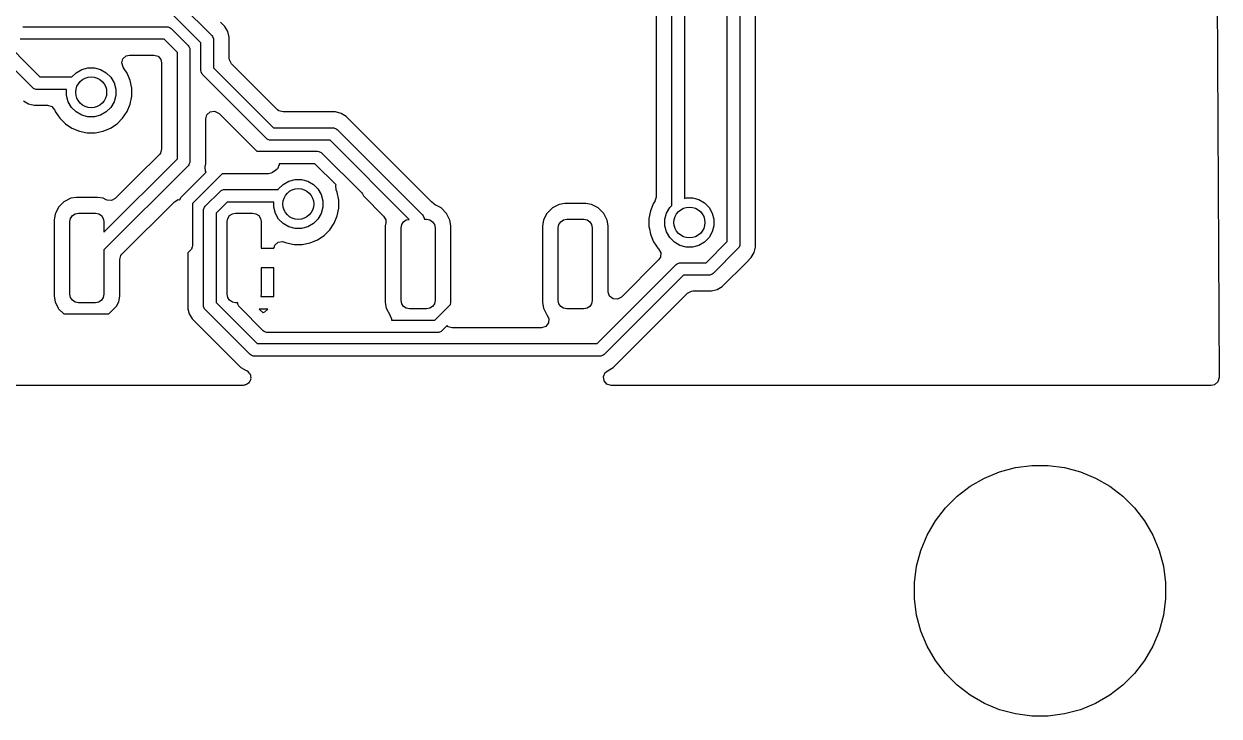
# Model space of a CAD drawing. Extents: x 3.09 to 4.62, y -6.46 to -3.15.
# Drawn here: x 3.858 to 4.618, y -6.45 to -6.01 of the extents above; entities that cross this region are included whole.
import ezdxf

# ---------------------------------------------------------------- set-up
doc = ezdxf.new("R2010")
doc.units = 0
doc.header["$MEASUREMENT"] = 0
doc.layers.add('BLACK', color=7, linetype='CONTINUOUS')

msp = doc.modelspace()

# ---------------------------------------------------------------- linework, layer by layer
at = {"layer": 'BLACK', "linetype": 'CONTINUOUS'}
for p, q in [((4.61513, -5.59029), (4.61824, -6.23478)), ((4.3054, -6.14812), (4.3054, -5.70125)), ((4.3134, -5.69959), (4.3134, -6.14978)), ((4.32342, -6.15163), (4.32342, -5.70184)), ((4.27017, -6.12508), (4.27017, -5.88999)), ((4.27817, -5.88833), (4.27817, -6.12069)), ((4.26015, -5.98443), (4.26015, -6.11981)), ((3.95797, -5.99752), (3.97747, -6.01703)), ((3.82852, -6.00379), (3.8681, -6.04336)), ((3.97064, -6.02151), (3.95348, -6.00435)), ((3.86361, -6.05019), (3.82404, -6.01061)), ((3.85736, -6.01135), (3.94893, -6.01135)), ((3.94893, -6.01135), (3.94971, -6.01143)), ((3.94971, -6.01143), (3.95115, -6.01203)), ((3.95115, -6.01203), (3.95175, -6.01252)), ((3.95175, -6.01252), (3.96247, -6.02324)), ((3.98586, -6.01125), (3.98308, -6.00846)), ((3.98771, -6.01444), (3.98586, -6.01125)), ((3.98586, -6.01125), (3.98586, -6.01125)), ((3.98586, -6.01125), (3.98586, -6.01125)), ((3.94727, -6.01935), (3.8557, -6.01935)), ((3.95564, -6.02773), (3.94727, -6.01935)), ((3.97747, -6.01703), (3.97797, -6.01763)), ((3.97797, -6.01763), (3.97857, -6.01908)), ((3.97857, -6.01908), (3.97864, -6.01986)), ((3.97864, -6.01986), (3.97864, -6.03759)), ((3.98866, -6.01801), (3.98771, -6.01444)), ((3.98866, -6.03139), (3.98866, -6.01801)), ((3.98866, -6.01801), (3.98866, -6.01801)), ((3.95564, -6.09538), (3.95564, -6.02773)), ((3.96247, -6.02324), (3.96297, -6.02385)), ((3.96297, -6.02385), (3.96354, -6.02521)), ((3.96354, -6.02521), (3.96357, -6.02529)), ((3.96357, -6.02529), (3.96364, -6.02607)), ((3.96364, -6.02607), (3.96364, -6.09704)), ((3.97064, -6.03925), (3.97064, -6.02151)), ((3.92027, -6.03442), (3.92101, -6.03172)), ((3.9211, -6.03709), (3.92027, -6.03442)), ((3.92101, -6.03172), (3.92309, -6.02986)), ((3.92309, -6.02986), (3.92523, -6.02937)), ((3.92523, -6.02937), (3.94066, -6.02937)), ((3.94066, -6.02937), (3.94335, -6.03016)), ((3.94335, -6.03016), (3.94518, -6.03227)), ((3.94518, -6.03227), (3.94562, -6.03433)), ((3.94562, -6.03433), (3.94562, -6.08918)), ((3.98878, -6.03244), (3.98866, -6.03139)), ((3.99012, -6.0349), (3.98878, -6.03244)), ((4.0194, -6.06418), (3.99012, -6.0349)), ((3.8681, -6.04336), (3.88849, -6.04336)), ((3.88849, -6.04336), (3.89123, -6.04062)), ((3.89123, -6.04062), (3.89479, -6.03856)), ((3.89479, -6.03856), (3.89876, -6.0375)), ((3.89876, -6.0375), (3.90287, -6.0375)), ((3.90287, -6.0375), (3.90684, -6.03856)), ((3.90684, -6.03856), (3.91041, -6.04062)), ((3.91041, -6.04062), (3.91331, -6.04352)), ((3.91331, -6.04352), (3.91537, -6.04708)), ((3.92185, -6.03821), (3.9211, -6.03709)), ((3.92365, -6.04091), (3.92185, -6.03821)), ((3.9256, -6.04559), (3.92365, -6.04091)), ((3.97072, -6.04003), (3.97064, -6.03925)), ((3.97132, -6.04147), (3.97072, -6.04003)), ((3.97182, -6.04208), (3.97132, -6.04147)), ((4.01222, -6.08248), (3.97182, -6.04208)), ((3.97864, -6.03759), (4.0167, -6.07565)), ((3.86422, -6.05068), (3.86361, -6.05019)), ((3.86566, -6.05128), (3.86422, -6.05068)), ((3.86644, -6.05136), (3.86566, -6.05128)), ((3.88521, -6.05136), (3.86644, -6.05136)), ((3.88521, -6.05517), (3.88521, -6.05136)), ((3.91537, -6.04708), (3.91643, -6.05106)), ((3.91643, -6.05106), (3.91643, -6.05517)), ((3.92659, -6.05057), (3.9256, -6.04559)), ((3.92659, -6.05565), (3.92659, -6.05057)), ((3.85783, -6.05858), (3.86103, -6.06042)), ((3.88627, -6.05914), (3.88521, -6.05517)), ((3.91643, -6.05517), (3.91537, -6.05914)), ((3.9256, -6.06063), (3.92659, -6.05565)), ((3.86103, -6.06042), (3.86178, -6.06062)), ((3.86178, -6.06062), (3.86459, -6.06138)), ((3.86459, -6.06138), (3.86829, -6.06138)), ((3.86829, -6.06138), (3.86829, -6.06138)), ((3.86829, -6.06138), (3.87304, -6.06138)), ((3.87304, -6.06138), (3.87572, -6.06217)), ((3.87572, -6.06217), (3.87755, -6.06428)), ((3.87755, -6.06428), (3.87762, -6.06444)), ((3.87762, -6.06444), (3.87798, -6.06532)), ((3.87798, -6.06532), (3.87798, -6.06532)), ((3.87798, -6.06532), (3.8808, -6.06954)), ((3.88832, -6.0627), (3.88627, -6.05914)), ((3.89123, -6.0656), (3.88832, -6.0627)), ((3.89479, -6.06766), (3.89123, -6.0656)), ((3.91041, -6.0656), (3.90684, -6.06766)), ((3.91331, -6.0627), (3.91041, -6.0656)), ((3.91537, -6.05914), (3.91331, -6.0627)), ((3.92083, -6.06954), (3.92365, -6.06532)), ((3.92365, -6.06532), (3.9256, -6.06063)), ((3.97445, -6.06739), (3.97656, -6.06556)), ((3.97656, -6.06556), (3.97933, -6.06516)), ((3.97933, -6.06516), (3.98187, -6.06632)), ((3.98187, -6.06632), (3.98213, -6.06657)), ((3.98213, -6.06657), (4.00383, -6.08826)), ((4.02023, -6.06484), (4.0194, -6.06418)), ((4.02291, -6.06563), (4.02023, -6.06484)), ((4.05626, -6.06563), (4.02291, -6.06563)), ((4.05983, -6.06659), (4.05626, -6.06563)), ((4.05626, -6.06563), (4.05626, -6.06563)), ((3.8808, -6.06954), (3.8808, -6.06954)), ((3.8808, -6.06954), (3.88439, -6.07313)), ((3.88439, -6.07313), (3.88439, -6.07313)), ((3.88439, -6.07313), (3.88861, -6.07595)), ((3.89876, -6.06872), (3.89479, -6.06766)), ((3.90287, -6.06872), (3.89876, -6.06872)), ((3.90684, -6.06766), (3.90287, -6.06872)), ((3.91302, -6.07595), (3.91724, -6.07313)), ((3.91724, -6.07313), (3.92083, -6.06954)), ((3.97366, -6.07007), (3.97445, -6.06739)), ((3.97366, -6.0952), (3.97366, -6.07007)), ((4.06302, -6.06843), (4.05983, -6.06659)), ((4.05983, -6.06659), (4.05983, -6.06659)), ((4.05983, -6.06659), (4.05983, -6.06659)), ((4.11734, -6.12275), (4.06302, -6.06843)), ((4.06302, -6.06843), (4.06302, -6.06843)), ((4.06302, -6.06843), (4.06302, -6.06843)), ((3.88861, -6.07595), (3.8933, -6.07789)), ((3.8933, -6.07789), (3.89828, -6.07888)), ((3.89828, -6.07888), (3.89828, -6.07888)), ((3.89828, -6.07888), (3.90336, -6.07888)), ((3.90336, -6.07888), (3.90833, -6.07789)), ((3.90336, -6.07888), (3.90336, -6.07888)), ((3.90833, -6.07789), (3.91302, -6.07595)), ((4.0167, -6.07565), (4.05442, -6.07565)), ((4.05442, -6.07565), (4.0552, -6.07573)), ((4.0552, -6.07573), (4.05664, -6.07633)), ((4.05664, -6.07633), (4.05724, -6.07682)), ((4.05724, -6.07682), (4.11156, -6.13114)), ((3.94562, -6.08918), (3.94484, -6.09186)), ((4.00383, -6.08826), (4.00622, -6.09065)), ((4.01282, -6.08298), (4.01222, -6.08248)), ((4.01426, -6.08357), (4.01282, -6.08298)), ((4.01505, -6.08365), (4.01426, -6.08357)), ((4.05276, -6.08365), (4.01505, -6.08365)), ((4.10312, -6.13401), (4.05276, -6.08365)), ((3.90893, -6.1421), (3.95564, -6.09538)), ((3.94417, -6.09269), (3.92993, -6.10693)), ((3.94484, -6.09186), (3.94417, -6.09269)), ((3.97366, -6.09889), (3.97366, -6.0952)), ((4.00622, -6.09065), (4.0448, -6.09065)), ((4.0448, -6.09065), (4.04558, -6.09073)), ((4.04558, -6.09073), (4.04702, -6.09133)), ((4.04702, -6.09133), (4.04762, -6.09182)), ((4.04762, -6.09182), (4.07298, -6.11718)), ((3.96247, -6.09987), (3.90893, -6.15341)), ((3.95837, -6.11943), (3.97393, -6.10387)), ((3.96297, -6.09926), (3.96247, -6.09987)), ((3.96322, -6.09865), (3.96297, -6.09926)), ((3.96357, -6.09782), (3.96322, -6.09865)), ((3.96364, -6.09704), (3.96357, -6.09782)), ((3.97323, -6.10054), (3.97331, -6.1002)), ((3.9735, -6.10332), (3.97323, -6.10054)), ((3.97331, -6.1002), (3.97351, -6.09946)), ((3.97393, -6.10387), (3.9735, -6.10332)), ((3.97351, -6.09946), (3.97354, -6.09934)), ((3.97354, -6.09934), (3.97366, -6.09889)), ((4.01572, -6.1043), (4.01529, -6.10464)), ((4.01624, -6.10414), (4.01572, -6.1043)), ((4.01831, -6.10276), (4.01624, -6.10414)), ((4.01931, -6.10188), (4.01831, -6.10276)), ((4.02047, -6.09934), (4.01931, -6.10188)), ((4.04314, -6.09865), (4.02037, -6.09865)), ((4.02037, -6.09865), (4.02047, -6.09934)), ((4.05661, -6.11212), (4.04314, -6.09865)), ((3.92993, -6.10693), (3.91614, -6.12071)), ((3.98414, -6.10498), (3.9652, -6.12391)), ((4.01349, -6.10498), (3.98414, -6.10498)), ((4.01358, -6.10498), (4.01349, -6.10498)), ((4.01442, -6.10471), (4.01358, -6.10498)), ((4.01529, -6.10464), (4.01442, -6.10471)), ((4.02005, -6.11466), (4.02295, -6.11175)), ((4.02295, -6.11175), (4.02651, -6.10969)), ((4.02651, -6.10969), (4.03048, -6.10863)), ((4.03048, -6.10863), (4.03459, -6.10863)), ((4.03459, -6.10863), (4.03857, -6.10969)), ((4.03857, -6.10969), (4.04213, -6.11175)), ((4.04213, -6.11175), (4.04503, -6.11466)), ((4.05642, -6.1125), (4.05661, -6.11212)), ((3.95787, -6.12003), (3.95837, -6.11943)), ((3.97341, -6.12566), (3.9829, -6.11617)), ((3.9829, -6.11617), (3.98351, -6.11567)), ((3.98351, -6.11567), (3.98495, -6.11507)), ((3.98495, -6.11507), (3.98573, -6.115)), ((3.98573, -6.115), (4.01985, -6.115)), ((4.01985, -6.115), (4.02005, -6.11466)), ((4.04503, -6.11466), (4.04709, -6.11822)), ((4.04709, -6.11822), (4.04815, -6.12219)), ((4.05672, -6.11528), (4.05642, -6.1125)), ((4.05732, -6.11673), (4.05672, -6.11528)), ((4.05831, -6.1217), (4.05732, -6.11673)), ((4.07298, -6.11718), (4.07348, -6.11779)), ((4.07348, -6.11779), (4.07401, -6.11908)), ((4.07401, -6.11908), (4.08682, -6.13188)), ((3.88005, -6.12626), (3.87805, -6.1302)), ((3.88351, -6.12281), (3.88005, -6.12626)), ((3.88786, -6.12059), (3.88351, -6.12281)), ((3.89148, -6.12002), (3.88786, -6.12059)), ((3.90473, -6.12002), (3.89148, -6.12002)), ((3.90835, -6.12059), (3.90473, -6.12002)), ((3.90473, -6.12002), (3.90473, -6.12002)), ((3.91038, -6.12163), (3.90835, -6.12059)), ((3.90835, -6.12059), (3.90835, -6.12059)), ((3.90835, -6.12059), (3.90835, -6.12059)), ((3.9109, -6.12185), (3.91038, -6.12163)), ((3.91369, -6.12205), (3.9109, -6.12185)), ((3.91614, -6.12071), (3.91369, -6.12205)), ((3.92041, -6.15611), (3.95376, -6.12275)), ((3.95376, -6.12275), (3.95621, -6.12141)), ((3.95621, -6.12141), (3.95728, -6.12149)), ((3.95728, -6.12147), (3.95787, -6.12003)), ((3.95728, -6.12149), (3.95728, -6.12147)), ((3.9652, -6.12391), (3.9652, -6.1507)), ((3.97232, -6.1277), (3.97291, -6.12626)), ((3.97291, -6.12626), (3.97341, -6.12566)), ((3.98738, -6.123), (3.98024, -6.13014)), ((4.01693, -6.123), (3.98738, -6.123)), ((4.01693, -6.1263), (4.01693, -6.123)), ((4.01799, -6.13027), (4.01693, -6.1263)), ((4.04815, -6.1263), (4.04709, -6.13027)), ((4.04815, -6.12219), (4.04815, -6.1263)), ((4.05732, -6.13176), (4.05831, -6.12678)), ((4.05831, -6.12678), (4.05831, -6.1217)), ((4.1187, -6.12411), (4.11734, -6.12275)), ((4.11734, -6.12275), (4.11734, -6.12275)), ((4.11983, -6.12496), (4.1187, -6.12411)), ((4.1187, -6.12411), (4.1187, -6.12411)), ((4.11988, -6.12497), (4.11983, -6.12496)), ((4.11996, -6.12502), (4.11988, -6.12497)), ((4.12333, -6.12674), (4.11996, -6.12502)), ((4.12679, -6.1302), (4.12333, -6.12674)), ((4.12333, -6.12674), (4.12333, -6.12674)), ((4.19414, -6.12674), (4.19068, -6.1302)), ((4.19849, -6.12453), (4.19414, -6.12674)), ((4.20211, -6.12395), (4.19849, -6.12453)), ((4.21536, -6.12395), (4.20211, -6.12395)), ((4.21898, -6.12453), (4.21536, -6.12395)), ((4.21536, -6.12395), (4.21536, -6.12395)), ((4.22116, -6.12563), (4.21898, -6.12453)), ((4.22333, -6.12674), (4.22116, -6.12563)), ((4.22679, -6.1302), (4.22333, -6.12674)), ((4.22333, -6.12674), (4.22333, -6.12674)), ((4.25849, -6.1238), (4.25655, -6.12849)), ((4.25931, -6.12257), (4.25849, -6.1238)), ((4.25936, -6.12249), (4.25931, -6.12257)), ((4.26015, -6.11981), (4.25936, -6.12249)), ((4.26678, -6.12998), (4.26883, -6.12642)), ((4.26883, -6.12642), (4.27017, -6.12508)), ((4.27817, -6.12069), (4.27927, -6.12039)), ((4.27927, -6.12039), (4.28338, -6.12039)), ((4.28338, -6.12039), (4.28735, -6.12145)), ((4.28735, -6.12145), (4.29091, -6.12351)), ((4.29091, -6.12351), (4.29382, -6.12642)), ((4.29382, -6.12642), (4.29588, -6.12998)), ((3.87783, -6.13062), (3.87726, -6.13423)), ((3.87726, -6.13423), (3.87726, -6.13423)), ((3.87726, -6.13423), (3.87726, -6.18292)), ((3.87805, -6.1302), (3.87783, -6.13062)), ((3.88728, -6.13545), (3.88769, -6.13338)), ((3.88769, -6.13338), (3.88887, -6.13162)), ((3.88887, -6.13162), (3.89062, -6.13045)), ((3.89062, -6.13045), (3.89269, -6.13004)), ((3.89269, -6.13004), (3.90352, -6.13004)), ((3.90352, -6.13004), (3.90559, -6.13045)), ((3.90559, -6.13045), (3.90735, -6.13162)), ((3.90735, -6.13162), (3.90852, -6.13338)), ((3.90852, -6.13338), (3.90893, -6.13545)), ((3.97224, -6.12848), (3.97232, -6.1277)), ((3.97224, -6.18867), (3.97224, -6.12848)), ((3.98024, -6.13014), (3.98024, -6.18702)), ((3.98728, -6.13545), (3.98769, -6.13338)), ((3.98769, -6.13338), (3.98887, -6.13162)), ((3.98887, -6.13162), (3.99062, -6.13045)), ((3.99062, -6.13045), (3.99269, -6.13004)), ((3.99269, -6.13004), (4.00352, -6.13004)), ((4.00352, -6.13004), (4.00559, -6.13045)), ((4.00559, -6.13045), (4.00735, -6.13162)), ((4.00735, -6.13162), (4.00852, -6.13338)), ((4.00852, -6.13338), (4.00893, -6.13545)), ((4.02005, -6.13383), (4.01799, -6.13027)), ((4.02295, -6.13674), (4.02005, -6.13383)), ((4.04503, -6.13383), (4.04213, -6.13674)), ((4.04709, -6.13027), (4.04503, -6.13383)), ((4.05537, -6.13645), (4.05732, -6.13176)), ((4.08682, -6.13188), (4.08816, -6.13433)), ((4.08816, -6.13433), (4.08821, -6.13616)), ((4.0995, -6.13556), (4.10125, -6.13438)), ((4.10125, -6.13438), (4.10312, -6.13401)), ((4.11156, -6.13114), (4.11206, -6.13175)), ((4.11206, -6.13175), (4.11266, -6.13319)), ((4.11266, -6.13319), (4.11274, -6.13397)), ((4.11274, -6.13397), (4.11415, -6.13397)), ((4.11415, -6.13397), (4.11622, -6.13438)), ((4.11622, -6.13438), (4.11798, -6.13556)), ((4.12901, -6.13456), (4.12679, -6.1302)), ((4.12958, -6.13817), (4.12901, -6.13456)), ((4.18846, -6.13456), (4.18791, -6.13806)), ((4.1886, -6.13429), (4.18846, -6.13456)), ((4.19068, -6.1302), (4.1886, -6.13429)), ((4.19949, -6.13556), (4.20125, -6.13438)), ((4.20125, -6.13438), (4.20332, -6.13397)), ((4.20332, -6.13397), (4.21415, -6.13397)), ((4.21415, -6.13397), (4.21622, -6.13438)), ((4.21622, -6.13438), (4.21798, -6.13556)), ((4.22901, -6.13456), (4.22679, -6.1302)), ((4.22958, -6.13817), (4.22901, -6.13456)), ((4.25655, -6.12849), (4.25556, -6.13347)), ((4.25556, -6.13347), (4.25556, -6.13854)), ((4.25655, -6.12849), (4.25655, -6.12849)), ((4.26571, -6.13395), (4.26678, -6.12998)), ((4.26571, -6.13806), (4.26571, -6.13395)), ((4.29588, -6.12998), (4.29694, -6.13395)), ((4.29694, -6.13395), (4.29694, -6.13806)), ((3.88728, -6.18171), (3.88728, -6.13545)), ((3.90893, -6.13545), (3.90893, -6.1421)), ((3.98728, -6.18171), (3.98728, -6.13545)), ((4.00893, -6.13545), (4.00893, -6.15233)), ((4.02651, -6.13879), (4.02295, -6.13674)), ((4.03048, -6.13986), (4.02651, -6.13879)), ((4.03459, -6.13986), (4.03048, -6.13986)), ((4.03857, -6.13879), (4.03459, -6.13986)), ((4.04213, -6.13674), (4.03857, -6.13879)), ((4.04896, -6.14426), (4.05255, -6.14067)), ((4.05255, -6.14067), (4.05537, -6.13645)), ((4.08821, -6.13616), (4.08789, -6.13817)), ((4.08789, -6.13817), (4.08789, -6.18686)), ((4.09791, -6.13939), (4.09832, -6.13731)), ((4.09791, -6.18565), (4.09791, -6.13939)), ((4.09832, -6.13731), (4.0995, -6.13556)), ((4.11798, -6.13556), (4.11915, -6.13731)), ((4.11915, -6.13731), (4.11956, -6.13939)), ((4.11956, -6.13939), (4.11956, -6.18565)), ((4.12958, -6.18686), (4.12958, -6.13817)), ((4.18791, -6.13806), (4.18789, -6.13817)), ((4.18789, -6.13817), (4.18789, -6.18686)), ((4.19791, -6.13939), (4.19832, -6.13731)), ((4.19791, -6.18565), (4.19791, -6.13939)), ((4.19832, -6.13731), (4.19949, -6.13556)), ((4.21798, -6.13556), (4.21915, -6.13731)), ((4.21915, -6.13731), (4.21956, -6.13939)), ((4.21956, -6.13939), (4.21956, -6.18565)), ((4.22958, -6.18003), (4.22958, -6.13817)), ((4.25556, -6.13854), (4.25585, -6.14003)), ((4.25585, -6.14003), (4.25655, -6.14352)), ((4.26678, -6.14203), (4.26571, -6.13806)), ((4.26883, -6.14559), (4.26678, -6.14203)), ((4.29588, -6.14203), (4.29382, -6.14559)), ((4.29694, -6.13806), (4.29588, -6.14203)), ((4.01772, -6.15041), (4.01983, -6.14858)), ((4.01983, -6.14858), (4.0226, -6.14818)), ((4.0226, -6.14818), (4.02379, -6.14851)), ((4.02379, -6.14851), (4.02502, -6.14902)), ((4.02502, -6.14902), (4.03, -6.15001)), ((4.03, -6.15001), (4.03, -6.15001)), ((4.03, -6.15001), (4.03508, -6.15001)), ((4.03508, -6.15001), (4.04006, -6.14902)), ((4.03508, -6.15001), (4.03508, -6.15001)), ((4.04006, -6.14902), (4.04474, -6.14708)), ((4.04474, -6.14708), (4.04896, -6.14426)), ((4.25655, -6.14352), (4.25849, -6.14821)), ((4.25849, -6.14821), (4.25996, -6.15041)), ((4.27174, -6.1485), (4.26883, -6.14559)), ((4.2753, -6.15055), (4.27174, -6.1485)), ((4.29091, -6.1485), (4.28735, -6.15055)), ((4.29382, -6.14559), (4.29091, -6.1485)), ((4.29193, -6.16159), (4.3054, -6.14812)), ((4.3134, -6.14978), (4.31332, -6.15056)), ((3.90893, -6.15341), (3.90893, -6.18171)), ((3.91895, -6.15961), (3.91974, -6.15693)), ((3.91974, -6.15693), (3.92041, -6.15611)), ((3.96403, -6.15353), (3.96222, -6.15534)), ((3.96222, -6.15534), (3.96222, -6.18683)), ((3.96453, -6.15293), (3.96403, -6.15353)), ((3.96512, -6.15149), (3.96453, -6.15293)), ((3.9652, -6.1507), (3.96512, -6.15149)), ((4.00893, -6.15233), (4.01693, -6.15233)), ((4.01693, -6.15233), (4.01725, -6.15201)), ((4.01725, -6.15201), (4.01772, -6.15041)), ((4.25996, -6.15041), (4.26131, -6.15243)), ((4.26131, -6.15243), (4.26131, -6.15243)), ((4.26131, -6.15243), (4.26173, -6.15285)), ((4.26173, -6.15285), (4.26307, -6.1553)), ((4.26307, -6.1553), (4.26287, -6.15809)), ((4.27927, -6.15162), (4.2753, -6.15055)), ((4.28338, -6.15162), (4.27927, -6.15162)), ((4.28735, -6.15055), (4.28338, -6.15162)), ((4.31223, -6.15261), (4.29641, -6.16842)), ((4.31272, -6.152), (4.31223, -6.15261)), ((4.31288, -6.15162), (4.31272, -6.152)), ((4.31332, -6.15056), (4.31288, -6.15162)), ((4.32062, -6.15839), (4.32246, -6.15519)), ((4.32246, -6.15519), (4.32342, -6.15163)), ((3.91895, -6.18292), (3.91895, -6.15961)), ((4.01693, -6.16483), (4.00893, -6.16483)), ((4.00893, -6.16483), (4.00893, -6.18171)), ((4.01693, -6.18312), (4.01693, -6.16483)), ((4.22262, -6.21314), (4.273, -6.16277)), ((4.26173, -6.15986), (4.23805, -6.18354)), ((4.26287, -6.15809), (4.26173, -6.15986)), ((4.273, -6.16277), (4.2736, -6.16227)), ((4.2736, -6.16227), (4.27504, -6.16167)), ((4.27504, -6.16167), (4.27582, -6.16159)), ((4.27582, -6.16159), (4.29193, -6.16159)), ((4.30219, -6.17681), (4.3176, -6.16141)), ((4.3176, -6.16141), (4.32062, -6.15839)), ((4.3176, -6.16141), (4.3176, -6.16141)), ((4.32062, -6.15839), (4.32062, -6.15839)), ((4.27748, -6.16959), (4.22711, -6.21997)), ((4.29358, -6.16959), (4.27748, -6.16959)), ((4.29436, -6.16952), (4.29358, -6.16959)), ((4.2958, -6.16892), (4.29436, -6.16952)), ((4.29641, -6.16842), (4.2958, -6.16892)), ((4.2296, -6.18039), (4.22958, -6.18003)), ((4.23057, -6.18301), (4.2296, -6.18039)), ((4.28018, -6.18107), (4.28263, -6.17973)), ((4.28263, -6.17973), (4.28369, -6.17961)), ((4.28369, -6.17961), (4.29543, -6.17961)), ((4.29543, -6.17961), (4.29899, -6.17866)), ((4.29543, -6.17961), (4.29543, -6.17961)), ((4.29899, -6.17866), (4.30219, -6.17681)), ((3.87726, -6.18292), (3.87783, -6.18654)), ((3.87783, -6.18654), (3.87986, -6.19052)), ((3.88769, -6.18378), (3.88728, -6.18171)), ((3.88887, -6.18554), (3.88769, -6.18378)), ((3.89062, -6.18671), (3.88887, -6.18554)), ((3.89269, -6.18712), (3.89062, -6.18671)), ((3.90352, -6.18712), (3.89269, -6.18712)), ((3.90559, -6.18671), (3.90352, -6.18712)), ((3.90735, -6.18554), (3.90559, -6.18671)), ((3.90852, -6.18378), (3.90735, -6.18554)), ((3.90893, -6.18171), (3.90852, -6.18378)), ((3.917, -6.18925), (3.91838, -6.18654)), ((3.91838, -6.18654), (3.91895, -6.18292)), ((3.96222, -6.18683), (3.96222, -6.19052)), ((3.98024, -6.18702), (4.00636, -6.21314)), ((3.98769, -6.18378), (3.98728, -6.18171)), ((3.98887, -6.18554), (3.98769, -6.18378)), ((3.99062, -6.18671), (3.98887, -6.18554)), ((3.99269, -6.18712), (3.99062, -6.18671)), ((3.99411, -6.18712), (3.99269, -6.18712)), ((3.99418, -6.1879), (3.99411, -6.18712)), ((3.99478, -6.18934), (3.99418, -6.1879)), ((4.00893, -6.18171), (4.00865, -6.18312)), ((4.00865, -6.18312), (4.01693, -6.18312)), ((4.08789, -6.18686), (4.08846, -6.19047)), ((4.09832, -6.18772), (4.09791, -6.18565)), ((4.0995, -6.18947), (4.09832, -6.18772)), ((4.11915, -6.18772), (4.11798, -6.18947)), ((4.11956, -6.18565), (4.11915, -6.18772)), ((4.11946, -6.1981), (4.12937, -6.18818)), ((4.12937, -6.18818), (4.12958, -6.18686)), ((4.18789, -6.18686), (4.18846, -6.19047)), ((4.19832, -6.18772), (4.19791, -6.18565)), ((4.19949, -6.18947), (4.19832, -6.18772)), ((4.21915, -6.18772), (4.21798, -6.18947)), ((4.21956, -6.18565), (4.21915, -6.18772)), ((4.23281, -6.18468), (4.23057, -6.18301)), ((4.2356, -6.18488), (4.23281, -6.18468)), ((4.23289, -6.22836), (4.28018, -6.18107)), ((4.23805, -6.18354), (4.2356, -6.18488)), ((3.87986, -6.19052), (3.88005, -6.19089)), ((3.88005, -6.19089), (3.88332, -6.19416)), ((3.88332, -6.19416), (3.91209, -6.19416)), ((3.91209, -6.19416), (3.917, -6.18925)), ((3.96222, -6.19052), (3.96232, -6.19089)), ((3.96232, -6.19089), (3.96318, -6.19408)), ((3.96318, -6.19408), (3.96318, -6.19409)), ((3.96318, -6.19409), (3.96502, -6.19728)), ((3.97232, -6.18945), (3.97224, -6.18867)), ((3.97291, -6.1909), (3.97232, -6.18945)), ((3.97341, -6.1915), (3.97291, -6.1909)), ((4.00188, -6.21997), (3.97341, -6.1915)), ((3.99528, -6.18995), (3.99478, -6.18934)), ((4.01025, -6.20493), (3.99528, -6.18995)), ((4.00776, -6.19112), (4.0101, -6.19346)), ((4.01308, -6.19112), (4.00776, -6.19112)), ((4.0101, -6.19346), (4.0102, -6.19339)), ((4.0102, -6.19339), (4.01133, -6.19287)), ((4.01133, -6.19287), (4.01308, -6.19112)), ((4.08846, -6.19047), (4.09068, -6.19483)), ((4.09068, -6.19483), (4.09091, -6.19515)), ((4.09091, -6.19515), (4.09081, -6.19522)), ((4.09081, -6.19522), (4.09184, -6.1971)), ((4.10125, -6.19065), (4.0995, -6.18947)), ((4.10332, -6.19106), (4.10125, -6.19065)), ((4.11415, -6.19106), (4.10332, -6.19106)), ((4.11622, -6.19065), (4.11415, -6.19106)), ((4.11798, -6.18947), (4.11622, -6.19065)), ((4.18846, -6.19047), (4.19068, -6.19483)), ((4.19068, -6.19483), (4.19091, -6.19515)), ((4.19091, -6.19515), (4.19081, -6.19522)), ((4.19081, -6.19522), (4.19184, -6.1971)), ((4.20125, -6.19065), (4.19949, -6.18947)), ((4.20332, -6.19106), (4.20125, -6.19065)), ((4.21415, -6.19106), (4.20332, -6.19106)), ((4.21622, -6.19065), (4.21415, -6.19106)), ((4.21798, -6.18947), (4.21622, -6.19065)), ((3.96502, -6.19728), (3.96502, -6.19728)), ((3.96502, -6.19728), (3.96502, -6.19728)), ((3.96502, -6.19728), (3.99349, -6.22575)), ((4.09184, -6.1971), (4.09177, -6.1981)), ((4.09177, -6.1981), (4.11946, -6.1981)), ((4.12721, -6.20166), (4.12394, -6.20493)), ((4.1278, -6.20233), (4.12721, -6.20166)), ((4.13048, -6.20312), (4.1278, -6.20233)), ((4.18699, -6.20312), (4.13048, -6.20312)), ((4.18735, -6.20311), (4.18699, -6.20312)), ((4.18997, -6.20213), (4.18735, -6.20311)), ((4.19164, -6.19989), (4.18997, -6.20213)), ((4.19184, -6.1971), (4.19164, -6.19989)), ((4.01086, -6.20542), (4.01025, -6.20493)), ((4.0123, -6.20602), (4.01086, -6.20542)), ((4.01308, -6.2061), (4.0123, -6.20602)), ((4.12111, -6.2061), (4.01308, -6.2061)), ((4.12189, -6.20602), (4.12111, -6.2061)), ((4.12334, -6.20542), (4.12189, -6.20602)), ((4.12394, -6.20493), (4.12334, -6.20542)), ((4.00636, -6.21314), (4.22262, -6.21314)), ((3.99349, -6.22575), (3.9961, -6.22836)), ((4.00248, -6.22046), (4.00188, -6.21997)), ((4.00392, -6.22106), (4.00248, -6.22046)), ((4.0047, -6.22114), (4.00392, -6.22106)), ((4.22428, -6.22114), (4.0047, -6.22114)), ((4.22506, -6.22106), (4.22428, -6.22114)), ((4.2265, -6.22046), (4.22506, -6.22106)), ((4.22711, -6.21997), (4.2265, -6.22046)), ((3.9961, -6.22836), (3.99929, -6.2302)), ((3.99929, -6.2302), (3.99972, -6.23032)), ((3.99972, -6.23032), (4.0004, -6.23082)), ((4.0004, -6.23082), (4.00088, -6.23147)), ((4.00088, -6.23147), (4.00151, -6.23197)), ((4.00151, -6.23197), (4.00171, -6.23256)), ((4.00171, -6.23256), (4.00208, -6.23306)), ((4.00208, -6.23306), (4.00214, -6.23386)), ((4.22664, -6.2341), (4.2278, -6.23155)), ((4.2278, -6.23155), (4.22942, -6.23038)), ((4.22941, -6.23036), (4.2296, -6.23026)), ((4.22942, -6.23038), (4.22941, -6.23036)), ((4.2296, -6.23026), (4.22965, -6.23022)), ((4.22965, -6.23022), (4.22969, -6.2302)), ((4.22969, -6.2302), (4.23289, -6.22836)), ((4.22969, -6.2302), (4.22969, -6.2302)), ((3.99744, -6.23976), (3.1085, -6.23976)), ((3.99806, -6.23962), (3.99744, -6.23976)), ((3.99851, -6.23965), (3.99806, -6.23962)), ((3.99894, -6.23941), (3.99851, -6.23965)), ((3.99966, -6.23924), (3.99894, -6.23941)), ((4.00025, -6.23869), (3.99966, -6.23924)), ((4.00096, -6.2383), (4.00025, -6.23869)), ((4.00125, -6.23776), (4.00096, -6.2383)), ((4.0017, -6.23733), (4.00125, -6.23776)), ((4.0019, -6.23655), (4.0017, -6.23733)), ((4.00229, -6.23584), (4.0019, -6.23655)), ((4.00214, -6.23386), (4.0024, -6.23463)), ((4.0024, -6.23463), (4.00224, -6.23523)), ((4.00224, -6.23523), (4.00229, -6.23584)), ((4.22703, -6.23686), (4.22664, -6.2341)), ((4.22887, -6.23898), (4.22703, -6.23686)), ((4.23155, -6.23976), (4.22887, -6.23898)), ((4.61328, -6.23976), (4.23155, -6.23976)), ((4.61536, -6.23931), (4.61328, -6.23976)), ((4.61747, -6.23746), (4.61536, -6.23931)), ((4.61824, -6.23478), (4.61747, -6.23746)), ((4.47862, -6.29472), (4.48872, -6.29201)), ((4.48872, -6.29201), (4.4991, -6.29064)), ((4.4991, -6.29064), (4.50956, -6.29064)), ((4.50956, -6.29064), (4.51994, -6.29201)), ((4.51994, -6.29201), (4.53005, -6.29472)), ((4.45989, -6.30395), (4.46895, -6.29872)), ((4.46895, -6.29872), (4.47862, -6.29472)), ((4.53005, -6.29472), (4.53971, -6.29872)), ((4.53971, -6.29872), (4.54878, -6.30395)), ((4.45158, -6.31033), (4.45989, -6.30395)), ((4.54878, -6.30395), (4.55708, -6.31033)), ((4.44418, -6.31772), (4.45158, -6.31033)), ((4.55708, -6.31033), (4.56448, -6.31772)), ((4.43781, -6.32603), (4.44418, -6.31772)), ((4.56448, -6.31772), (4.57085, -6.32603)), ((4.43258, -6.33509), (4.43781, -6.32603)), ((4.57085, -6.32603), (4.57608, -6.33509)), ((4.42858, -6.34476), (4.43258, -6.33509)), ((4.57608, -6.33509), (4.58009, -6.34476)), ((4.42587, -6.35487), (4.42858, -6.34476)), ((4.58009, -6.34476), (4.58279, -6.35487)), ((4.4245, -6.36524), (4.42587, -6.35487)), ((4.58279, -6.35487), (4.58416, -6.36524)), ((4.4245, -6.3757), (4.4245, -6.36524)), ((4.58416, -6.36524), (4.58416, -6.3757)), ((4.42587, -6.38608), (4.4245, -6.3757)), ((4.58416, -6.3757), (4.58279, -6.38608)), ((4.42858, -6.39619), (4.42587, -6.38608)), ((4.58279, -6.38608), (4.58009, -6.39619)), ((4.43258, -6.40586), (4.42858, -6.39619)), ((4.58009, -6.39619), (4.57608, -6.40586)), ((4.43781, -6.41492), (4.43258, -6.40586)), ((4.57608, -6.40586), (4.57085, -6.41492)), ((4.44418, -6.42322), (4.43781, -6.41492)), ((4.57085, -6.41492), (4.56448, -6.42322)), ((4.45158, -6.43062), (4.44418, -6.42322)), ((4.56448, -6.42322), (4.55708, -6.43062)), ((4.45989, -6.43699), (4.45158, -6.43062)), ((4.55708, -6.43062), (4.54878, -6.43699)), ((4.46895, -6.44222), (4.45989, -6.43699)), ((4.54878, -6.43699), (4.53971, -6.44222)), ((4.47862, -6.44623), (4.46895, -6.44222)), ((4.48872, -6.44894), (4.47862, -6.44623)), ((4.53005, -6.44623), (4.51994, -6.44894)), ((4.53971, -6.44222), (4.53005, -6.44623)), ((4.4991, -6.4503), (4.48872, -6.44894)), ((4.50956, -6.4503), (4.4991, -6.4503)), ((4.51994, -6.44894), (4.50956, -6.4503))]:
    msp.add_line(p, q, dxfattribs=at)
at = {"layer": 'BLACK'}
for centre in [(3.90082, -6.05311), (4.03254, -6.12424), (4.28133, -6.136)]:
    msp.add_circle(centre, 0.00984, dxfattribs=at)

doc.saveas('drawing.dxf')
